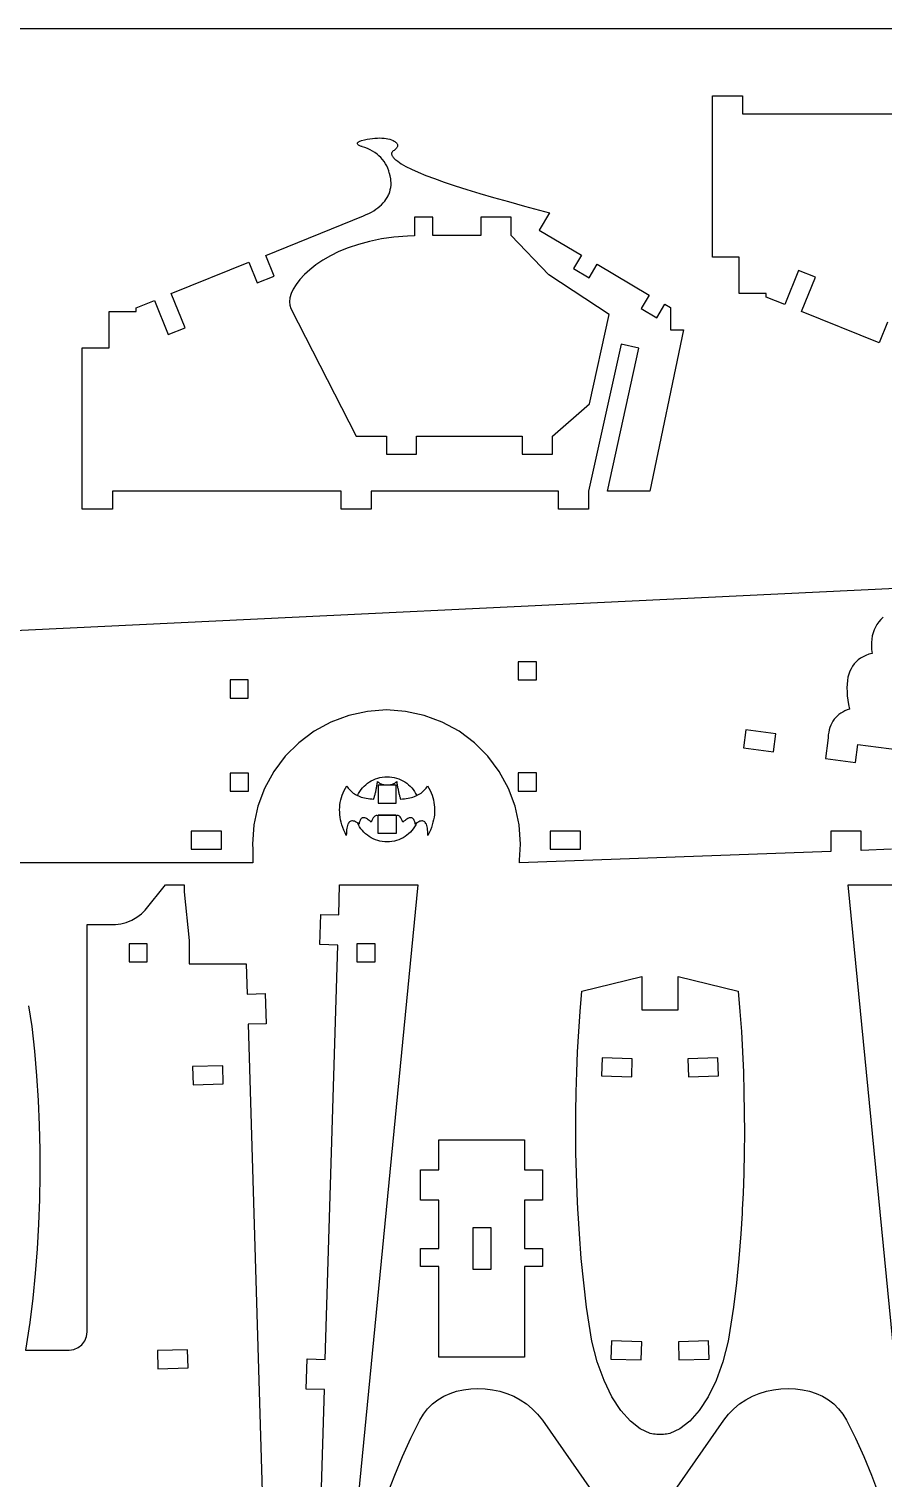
# Model space of a CAD drawing. Extents: x 0 to 730, y 0 to 480.
# Drawn here: x 191.8 to 333.2, y 240 to 480 of the extents above; entities that cross this region are included whole.
import ezdxf

# ---------------------------------------------------------------- set-up
doc = ezdxf.new("R2010")
doc.units = 0
doc.header["$MEASUREMENT"] = 0
for name, color, linetype in [('CUT', 62, 'CONTINUOUS'), ('ENGRAVE', 132, 'CONTINUOUS'), ('FRAME', 150, 'CONTINUOUS')]:
    doc.layers.add(name, color=color, linetype=linetype)

msp = doc.modelspace()

# ---------------------------------------------------------------- linework, layer by layer
at = {"layer": 'CUT'}
for points in [[(333.97, 431.46), (332.58, 428.02), (319.72, 433.23), (322.02, 438.89), (319.24, 440.01), (316.94, 434.35), (313.88, 435.59), (313.88, 436.2), (309.42, 436.2), (309.42, 442.2), (304.96, 442.2), (304.96, 468.94), (309.96, 468.94), (309.96, 465.94), (347.84, 465.94)], [(178.98, 379.87), (335.35, 387.41)], [(333.22, 382.57), (332.85, 382.2), (332.51, 381.81), (332.22, 381.39), (331.96, 380.95), (331.75, 380.49), (331.58, 380), (331.45, 379.49), (331.36, 378.95), (331.31, 378.39), (331.3, 377.81), (331.33, 377.21), (331.4, 376.58), (330.87, 376.43), (330.37, 376.25), (329.91, 376.03), (329.49, 375.78), (329.1, 375.5), (328.75, 375.19), (328.44, 374.84), (328.16, 374.46), (327.92, 374.05), (327.72, 373.61), (327.55, 373.13), (327.42, 372.62), (327.32, 372.07), (327.27, 371.5), (327.25, 370.89), (327.26, 370.24), (327.31, 369.57), (327.4, 368.86), (327.53, 368.12), (327.69, 367.35), (327.29, 367.21), (326.91, 367.05), (326.56, 366.87), (326.23, 366.67), (325.92, 366.45), (325.64, 366.2), (325.38, 365.94), (325.14, 365.66), (324.93, 365.35), (324.74, 365.03), (324.58, 364.68), (324.44, 364.32), (324.32, 363.93), (324.23, 363.52), (324.16, 363.09), (324.11, 362.65), (324.09, 362.18), (323.7, 359.17), (328.65, 358.52), (329.04, 361.5), (335.89, 360.59)], [(334.6, 344.14), (329.6, 343.96), (329.6, 347.14), (324.6, 347.14), (324.6, 343.77), (273.01, 341.88), (273.01, 342.33), (273.2, 345), (272.97, 348.16), (272.3, 351.26), (271.19, 354.23), (269.67, 357.01), (267.78, 359.54), (265.54, 361.78), (263, 363.68), (260.22, 365.2), (257.25, 366.31), (254.15, 366.98), (250.99, 367.21), (247.83, 366.98), (244.74, 366.31), (241.77, 365.2), (238.99, 363.68), (236.45, 361.78), (234.21, 359.54), (232.31, 357.01), (230.79, 354.23), (229.68, 351.26), (229.01, 348.16), (228.79, 345), (228.85, 344.14), (228.85, 341.88), (94.71, 341.88)], [(191.71, 318.22), (192.26, 314.76), (192.69, 310.69), (193.03, 306.61), (193.3, 302.52), (193.48, 298.43), (193.57, 294.34), (193.59, 290.24), (193.52, 286.15), (193.36, 282.06), (193.13, 277.97), (192.81, 273.89), (192.4, 269.81), (191.92, 265.75), (191.21, 261.2), (198.43, 261.2), (199.21, 261.31), (199.93, 261.6), (200.55, 262.08), (201.03, 262.7), (201.33, 263.43), (201.43, 264.2), (201.43, 331.7), (206.13, 331.7), (206.97, 331.78), (207.88, 332.02), (208.8, 332.39), (209.67, 332.87), (210.42, 333.44), (211.01, 334.05), (214.39, 338.27), (217.51, 338.27), (217.51, 337.08), (218.32, 329.02), (218.32, 325.14), (227.76, 325.14), (227.91, 320.14), (230.91, 320.24), (231.06, 315.24), (228.06, 315.15), (230.85, 222.96)], [(238.62, 186.02), (240.7, 254.65), (237.7, 254.74), (237.85, 259.74), (240.85, 259.65), (242.93, 328.28), (239.93, 328.37), (240.09, 333.36), (243.08, 333.27), (243.23, 338.27), (256.2, 338.27), (243.8, 211.32)], [(339.86, 211.32), (327.46, 338.27), (340.43, 338.27)], [(251.17, 237.36), (252.35, 240.48), (253.64, 243.56), (255.03, 246.6), (256.51, 249.59), (257.1, 250.59), (257.8, 251.48), (258.6, 252.27), (259.5, 252.95), (260.47, 253.53), (261.51, 254), (262.61, 254.37), (263.76, 254.63), (264.94, 254.79), (266.14, 254.84), (267.35, 254.79), (268.56, 254.63), (269.76, 254.37), (270.93, 254), (272.06, 253.53), (273.15, 252.95), (274.18, 252.27), (275.14, 251.48), (276.02, 250.59), (276.8, 249.59), (284.93, 237.96)], [(298.73, 237.96), (306.86, 249.59), (307.64, 250.59), (308.52, 251.48), (309.48, 252.27), (310.51, 252.95), (311.6, 253.53), (312.73, 254), (313.91, 254.37), (315.1, 254.63), (316.31, 254.79), (317.52, 254.84), (318.73, 254.79), (319.9, 254.63), (321.05, 254.37), (322.15, 254), (323.19, 253.53), (324.17, 252.95), (325.06, 252.27), (325.86, 251.48), (326.56, 250.59), (327.15, 249.59), (328.64, 246.6), (330.02, 243.56), (331.31, 240.48), (332.49, 237.36)]]:
    msp.add_lwpolyline(points, dxfattribs=at)
for points in [[(230.99, 442.5), (247.18, 449.06), (247.64, 449.25), (248.08, 449.46), (248.49, 449.67), (248.88, 449.9), (249.24, 450.14), (249.58, 450.38), (249.89, 450.64), (250.18, 450.9), (250.45, 451.18), (250.69, 451.47), (250.9, 451.76), (251.1, 452.07), (251.27, 452.38), (251.34, 452.52), (251.41, 452.71), (251.53, 453.04), (251.62, 453.33), (251.62, 453.39), (251.69, 453.74), (251.74, 454.11), (251.74, 454.22), (251.7, 455.19), (251.61, 455.65), (251.5, 456.09), (251.46, 456.19), (251.37, 456.52), (251.21, 456.93), (251.03, 457.32), (250.82, 457.69), (250.59, 458.04), (250.34, 458.37), (250.06, 458.69), (249.75, 458.98), (249.42, 459.26), (249.07, 459.52), (248.69, 459.76), (248.29, 459.98), (247.86, 460.18), (247.41, 460.36), (247.17, 460.45), (246.99, 460.5), (246.94, 460.53), (246.83, 460.56), (246.69, 460.61), (246.56, 460.67), (246.45, 460.72), (246.36, 460.78), (246.29, 460.83), (246.24, 460.89), (246.2, 460.95), (246.18, 461), (246.17, 461.06), (246.19, 461.11), (246.21, 461.16), (246.26, 461.22), (246.32, 461.27), (246.4, 461.32), (246.49, 461.37), (246.6, 461.42), (246.73, 461.46), (246.87, 461.51), (247.34, 461.62), (247.8, 461.73), (248.24, 461.81), (248.67, 461.87), (249.08, 461.92), (249.48, 461.94), (249.86, 461.95), (250.23, 461.94), (250.58, 461.92), (250.92, 461.87), (251.24, 461.81), (251.55, 461.73), (251.84, 461.62), (252.12, 461.51), (252.25, 461.43), (252.38, 461.37), (252.48, 461.28), (252.57, 461.2), (252.65, 461.12), (252.72, 461.04), (252.76, 460.96), (252.8, 460.88), (252.82, 460.8), (252.83, 460.71), (252.82, 460.63), (252.8, 460.54), (252.76, 460.45), (252.72, 460.36), (252.65, 460.27), (252.57, 460.18), (252.48, 460.09), (252.37, 460), (252.25, 459.9), (252.12, 459.81), (252.04, 459.75), (251.98, 459.69), (251.93, 459.62), (251.89, 459.55), (251.86, 459.48), (251.84, 459.41), (251.84, 459.33), (251.84, 459.25), (251.86, 459.17), (251.89, 459.08), (251.94, 459), (251.99, 458.91), (252.06, 458.81), (252.13, 458.72), (252.22, 458.62), (252.32, 458.51), (252.44, 458.41), (252.56, 458.3), (252.7, 458.19), (252.85, 458.08), (253.44, 457.67), (254.2, 457.23), (255.14, 456.76), (256.24, 456.27), (257.51, 455.76), (258.96, 455.21), (260.57, 454.64), (262.36, 454.04), (264.31, 453.42), (266.43, 452.77), (268.73, 452.1), (271.19, 451.4), (273.83, 450.67), (277.96, 449.56), (276.26, 446.69), (283.28, 442.55), (281.96, 440.32), (284.55, 438.79), (285.86, 441.02), (294.47, 435.94), (293.16, 433.71), (295.74, 432.18), (297.06, 434.41), (298, 433.86), (298, 430.19), (300.19, 430.19), (294.6, 403.46), (287.59, 403.46), (292.79, 427.13), (289.86, 427.78), (284.47, 403.46), (284.47, 400.46), (279.47, 400.46), (279.47, 403.46), (248.47, 403.46), (248.47, 400.46), (243.47, 400.46), (243.47, 403.46), (205.59, 403.46), (205.59, 400.46), (200.59, 400.46), (200.59, 427.19), (205.05, 427.19), (205.05, 433.19), (209.51, 433.19), (209.51, 433.8), (212.57, 435.04), (214.86, 429.38), (217.64, 430.5), (215.35, 436.17), (228.21, 441.37), (229.6, 437.94), (232.38, 439.06)], [(252.23, 445.52), (250.14, 445.22), (248.18, 444.82), (246.36, 444.33), (244.67, 443.76), (243.12, 443.12), (241.71, 442.43), (240.43, 441.69), (239.28, 440.92), (238.27, 440.12), (237.39, 439.31), (236.65, 438.5), (236.04, 437.69), (235.56, 436.92), (235.21, 436.17), (235, 435.46), (234.92, 434.81), (234.96, 434.23), (235.14, 433.72), (245.98, 412.57), (250.98, 412.57), (250.98, 409.57), (255.98, 409.57), (255.98, 412.57), (273.47, 412.57), (273.47, 409.57), (278.48, 409.57), (278.48, 412.57), (284.59, 417.89), (287.88, 432.73), (277.86, 439.26), (271.63, 445.81), (271.63, 448.81), (266.63, 448.81), (266.63, 445.81), (258.64, 445.78), (258.64, 448.81), (255.64, 448.81), (255.65, 445.74), (254.47, 445.71)], [(275.81, 372.19), (275.81, 375.19), (272.81, 375.19), (272.81, 372.19)], [(228.11, 369.18), (228.11, 372.18), (225.11, 372.18), (225.11, 369.18)], [(310.52, 363.93), (310.13, 360.95), (315.08, 360.3), (315.47, 363.28)], [(228.12, 356.77), (225.12, 356.77), (225.12, 353.77), (228.12, 353.77)], [(251.1, 356.16), (251.5, 356.14), (251.9, 356.1), (252.28, 356.03), (252.66, 355.93), (253.02, 355.8), (253.37, 355.66), (253.71, 355.48), (254.04, 355.29), (254.35, 355.07), (254.64, 354.83), (254.92, 354.58), (255.17, 354.3), (255.41, 354.01), (255.63, 353.7), (255.82, 353.37), (256, 353.03), (256.09, 353.08), (256.31, 353.19), (256.52, 353.31), (256.72, 353.45), (256.9, 353.59), (257.08, 353.74), (257.24, 353.9), (257.39, 354.07), (257.54, 354.25), (257.67, 354.44), (257.79, 354.63), (258.01, 354.25), (258.21, 353.87), (258.38, 353.49), (258.53, 353.1), (258.66, 352.7), (258.77, 352.31), (258.85, 351.91), (258.91, 351.51), (258.95, 351.1), (258.96, 350.69), (258.95, 350.28), (258.92, 349.86), (258.87, 349.44), (258.79, 349.02), (258.69, 348.6), (258.57, 348.17), (258.42, 347.74), (258.26, 347.3), (258.07, 346.86), (257.85, 346.42), (257.85, 346.77), (257.83, 347.08), (257.8, 347.37), (257.77, 347.64), (257.72, 347.88), (257.66, 348.09), (257.59, 348.27), (257.51, 348.43), (257.42, 348.57), (257.32, 348.68), (257.21, 348.76), (257.09, 348.81), (256.96, 348.84), (256.82, 348.84), (256.67, 348.82), (256.5, 348.77), (256.33, 348.69), (256.02, 348.52), (255.85, 348.17), (255.65, 347.85), (255.43, 347.53), (255.2, 347.24), (254.94, 346.96), (254.66, 346.7), (254.37, 346.45), (254.06, 346.23), (253.73, 346.04), (253.39, 345.86), (253.04, 345.71), (252.67, 345.58), (252.29, 345.48), (251.9, 345.41), (251.5, 345.37), (251.3, 345.36), (251.1, 345.35), (250.69, 345.37), (250.29, 345.41), (249.9, 345.48), (249.53, 345.58), (249.16, 345.71), (248.8, 345.86), (248.46, 346.04), (248.14, 346.23), (247.83, 346.45), (247.53, 346.7), (247.25, 346.96), (247, 347.24), (246.76, 347.53), (246.54, 347.85), (246.35, 348.18), (246.18, 348.52), (245.86, 348.69), (245.69, 348.77), (245.53, 348.82), (245.37, 348.84), (245.23, 348.84), (245.1, 348.81), (244.98, 348.76), (244.87, 348.68), (244.77, 348.57), (244.68, 348.43), (244.6, 348.27), (244.53, 348.09), (244.47, 347.88), (244.43, 347.64), (244.39, 347.37), (244.36, 347.08), (244.35, 346.77), (244.34, 346.42), (244.13, 346.86), (243.94, 347.3), (243.77, 347.74), (243.62, 348.17), (243.5, 348.6), (243.4, 349.02), (243.32, 349.44), (243.27, 349.86), (243.24, 350.28), (243.23, 350.69), (243.25, 351.1), (243.28, 351.51), (243.34, 351.91), (243.43, 352.31), (243.53, 352.7), (243.66, 353.1), (243.81, 353.49), (243.99, 353.87), (244.19, 354.25), (244.41, 354.63), (244.53, 354.44), (244.66, 354.25), (244.8, 354.07), (244.95, 353.9), (245.12, 353.74), (245.29, 353.59), (245.48, 353.45), (245.67, 353.31), (245.88, 353.19), (246.1, 353.08), (246.2, 353.03), (246.37, 353.37), (246.57, 353.7), (246.78, 354.01), (247.02, 354.3), (247.28, 354.58), (247.55, 354.83), (247.85, 355.07), (248.16, 355.29), (248.48, 355.48), (248.82, 355.66), (249.17, 355.8), (249.54, 355.93), (249.91, 356.03), (250.3, 356.1), (250.69, 356.14)], [(275.81, 356.78), (272.81, 356.78), (272.81, 353.78), (275.81, 353.78)], [(249.6, 354.76), (249.6, 354.76), (249.6, 351.76), (252.6, 351.76), (252.6, 354.76), (252.59, 354.76)], [(249.6, 349.76), (252.6, 349.76), (252.6, 349.66), (252.6, 346.76), (249.6, 346.76), (249.6, 349.66)], [(223.66, 344.14), (223.66, 347.14), (218.66, 347.14), (218.66, 344.14)], [(283.11, 344.14), (283.11, 347.14), (278.11, 347.14), (278.11, 344.14)], [(208.37, 328.48), (208.37, 325.48), (211.37, 325.48), (211.37, 328.48)], [(249.1, 328.48), (246.1, 328.48), (246.1, 325.48), (249.1, 325.48)], [(293.3, 317.56), (299.3, 317.56), (299.3, 323.05), (309.24, 320.63), (309.52, 317.29), (309.76, 313.94), (309.95, 310.59), (310.09, 307.24), (310.19, 303.89), (310.25, 300.54), (310.26, 297.19), (310.23, 293.84), (310.16, 290.49), (310.04, 287.14), (309.9, 284.51), (309.87, 283.79), (309.66, 280.44), (309.34, 276.38), (308.94, 272.33), (308.46, 268.29), (307.59, 262.68), (306.69, 259.27), (305.57, 256.17), (304.26, 253.45), (302.79, 251.18), (301.22, 249.39), (299.58, 248.13), (297.93, 247.39), (297.66, 247.33), (297.39, 247.28), (297.12, 247.24), (296.85, 247.21), (296.57, 247.19), (296.3, 247.19), (296.02, 247.19), (295.75, 247.21), (295.47, 247.24), (295.2, 247.28), (294.93, 247.33), (294.66, 247.39), (293.01, 248.13), (291.38, 249.39), (289.8, 251.18), (288.33, 253.45), (287.02, 256.17), (285.9, 259.27), (285, 262.68), (284.14, 268.29), (283.65, 272.33), (283.25, 276.38), (282.93, 280.44), (282.72, 283.79), (282.7, 284.51), (282.56, 287.14), (282.44, 290.49), (282.36, 293.84), (282.33, 297.19), (282.34, 300.54), (282.4, 303.89), (282.5, 307.24), (282.65, 310.59), (282.84, 313.94), (283.07, 317.29), (283.35, 320.63), (293.3, 323.05)], [(218.97, 305.14), (223.97, 305.29), (223.88, 308.29), (218.88, 308.14)], [(291.7, 309.44), (286.7, 309.59), (286.61, 306.59), (291.61, 306.44)], [(305.89, 309.59), (300.89, 309.44), (300.99, 306.44), (305.98, 306.59)], [(273.84, 296.02), (273.84, 291.02), (276.84, 291.02), (276.84, 286.02), (273.84, 286.02), (273.84, 278.03), (276.84, 278.03), (276.84, 275.03), (273.84, 275.03), (273.84, 260.03), (259.65, 260.03), (259.65, 275.03), (256.65, 275.03), (256.65, 278.03), (259.65, 278.03), (259.65, 286.02), (256.65, 286.02), (256.65, 291.02), (259.65, 291.02), (259.65, 296.02)], [(268.35, 281.46), (265.3, 281.46), (265.3, 274.61), (268.35, 274.61)], [(293.26, 262.56), (288.26, 262.71), (288.17, 259.71), (293.17, 259.56)], [(304.33, 262.71), (299.34, 262.56), (299.43, 259.56), (304.43, 259.71)], [(213.06, 261.1), (213.15, 258.1), (218.15, 258.25), (218.06, 261.25)]]:
    msp.add_lwpolyline(points, close=True, dxfattribs=at)
at = {"layer": 'ENGRAVE'}
msp.add_lwpolyline([(256.33, 348.69), (256.01, 348.51), (255.95, 348.46), (255.75, 348.31), (255.72, 348.49), (255.68, 348.66), (255.63, 348.8), (255.58, 348.93), (255.52, 349.05), (255.45, 349.14), (255.38, 349.22), (255.3, 349.28), (255.21, 349.32), (255.11, 349.35), (255, 349.36), (254.89, 349.35), (254.77, 349.32), (254.64, 349.27), (254.51, 349.21), (254.36, 349.13), (254.21, 349.03), (254.06, 348.92), (253.89, 348.78), (253.72, 348.63), (253.61, 348.9), (253.5, 349.14), (253.38, 349.33), (253.26, 349.49), (253.15, 349.6), (253.02, 349.68), (252.9, 349.72), (252.78, 349.72), (252.65, 349.69), (252.6, 349.66), (252.6, 349.76), (249.6, 349.76), (249.6, 349.66), (249.55, 349.69), (249.42, 349.72), (249.29, 349.72), (249.17, 349.68), (249.05, 349.6), (248.93, 349.49), (248.81, 349.33), (248.7, 349.14), (248.59, 348.9), (248.48, 348.63), (248.3, 348.78), (248.14, 348.92), (247.98, 349.03), (247.83, 349.13), (247.69, 349.21), (247.55, 349.27), (247.42, 349.32), (247.3, 349.35), (247.19, 349.36), (247.09, 349.35), (246.99, 349.32), (246.9, 349.28), (246.81, 349.22), (246.74, 349.14), (246.67, 349.05), (246.61, 348.93), (246.56, 348.8), (246.52, 348.66), (246.48, 348.49), (246.45, 348.31), (246.24, 348.46), (246.19, 348.51), (245.86, 348.69), (245.69, 348.77), (245.53, 348.82), (245.37, 348.84), (245.23, 348.84), (245.1, 348.81), (244.98, 348.76), (244.87, 348.68), (244.77, 348.57), (244.68, 348.43), (244.6, 348.27), (244.53, 348.09), (244.47, 347.88), (244.43, 347.64), (244.39, 347.37), (244.36, 347.08), (244.35, 346.77), (244.34, 346.42), (244.13, 346.86), (243.94, 347.3), (243.77, 347.74), (243.62, 348.17), (243.5, 348.6), (243.4, 349.02), (243.32, 349.44), (243.27, 349.86), (243.24, 350.28), (243.23, 350.69), (243.25, 351.1), (243.28, 351.51), (243.34, 351.91), (243.43, 352.31), (243.53, 352.7), (243.66, 353.1), (243.81, 353.49), (243.99, 353.87), (244.19, 354.25), (244.41, 354.63), (244.53, 354.44), (244.66, 354.25), (244.8, 354.07), (244.95, 353.9), (245.12, 353.74), (245.29, 353.59), (245.48, 353.45), (245.67, 353.31), (245.88, 353.19), (246.1, 353.08), (246.2, 353.03), (246.33, 352.97), (246.57, 352.88), (246.82, 352.79), (247.08, 352.71), (247.35, 352.65), (247.64, 352.59), (247.93, 352.54), (248.24, 352.5), (248.55, 352.47), (248.88, 352.45), (248.92, 352.57), (248.96, 352.7), (248.99, 352.82), (249.03, 352.95), (249.06, 353.09), (249.1, 353.22), (249.13, 353.36), (249.17, 353.5), (249.2, 353.64), (249.23, 353.79), (249.26, 353.94), (249.3, 354.09), (249.32, 354.24), (249.35, 354.39), (249.38, 354.55), (249.41, 354.71), (249.44, 354.88), (249.46, 355.04), (249.49, 355.21), (249.51, 355.38), (249.56, 355.33), (249.6, 355.27), (249.66, 355.23), (249.71, 355.18), (249.77, 355.13), (249.83, 355.09), (249.9, 355.05), (249.97, 355.01), (250.04, 354.98), (250.12, 354.95), (250.2, 354.92), (250.29, 354.89), (250.37, 354.86), (250.47, 354.84), (250.56, 354.82), (249.6, 354.76), (249.6, 351.76), (252.6, 351.76), (252.6, 354.76), (252.01, 354.77), (251.63, 354.82), (251.73, 354.84), (251.82, 354.86), (251.91, 354.89), (251.99, 354.92), (252.07, 354.95), (252.15, 354.98), (252.23, 355.01), (252.3, 355.05), (252.36, 355.09), (252.42, 355.13), (252.48, 355.18), (252.54, 355.23), (252.59, 355.27), (252.64, 355.33), (252.68, 355.38), (252.71, 355.21), (252.73, 355.04), (252.76, 354.88), (252.78, 354.71), (252.81, 354.55), (252.84, 354.39), (252.87, 354.24), (252.9, 354.09), (252.93, 353.94), (252.96, 353.79), (252.99, 353.64), (253.03, 353.5), (253.06, 353.36), (253.09, 353.22), (253.13, 353.09), (253.17, 352.95), (253.2, 352.82), (253.24, 352.7), (253.28, 352.57), (253.32, 352.45), (253.64, 352.47), (253.96, 352.5), (254.26, 352.54), (254.56, 352.59), (254.84, 352.65), (255.11, 352.71), (255.37, 352.79), (255.62, 352.88), (255.86, 352.97), (255.99, 353.03), (256.09, 353.08), (256.31, 353.19), (256.52, 353.31), (256.72, 353.45), (256.9, 353.59), (257.08, 353.74), (257.24, 353.9), (257.39, 354.07), (257.54, 354.25), (257.67, 354.44), (257.79, 354.63), (258.01, 354.25), (258.21, 353.87), (258.38, 353.49), (258.53, 353.1), (258.66, 352.7), (258.77, 352.31), (258.85, 351.91), (258.91, 351.51), (258.95, 351.1), (258.96, 350.69), (258.95, 350.28), (258.92, 349.86), (258.87, 349.44), (258.79, 349.02), (258.69, 348.6), (258.57, 348.17), (258.42, 347.74), (258.26, 347.3), (258.07, 346.86), (257.85, 346.42), (257.85, 346.77), (257.83, 347.08), (257.8, 347.37), (257.77, 347.64), (257.72, 347.88), (257.66, 348.09), (257.59, 348.27), (257.51, 348.43), (257.42, 348.57), (257.32, 348.68), (257.21, 348.76), (257.09, 348.81), (256.96, 348.84), (256.82, 348.84), (256.67, 348.82), (256.5, 348.77)], close=True, dxfattribs=at)
at = {"layer": 'FRAME'}
msp.add_lwpolyline([(0, 0), (730, 0), (730, 480), (0, 480)], close=True, dxfattribs=at)

doc.saveas('drawing.dxf')
